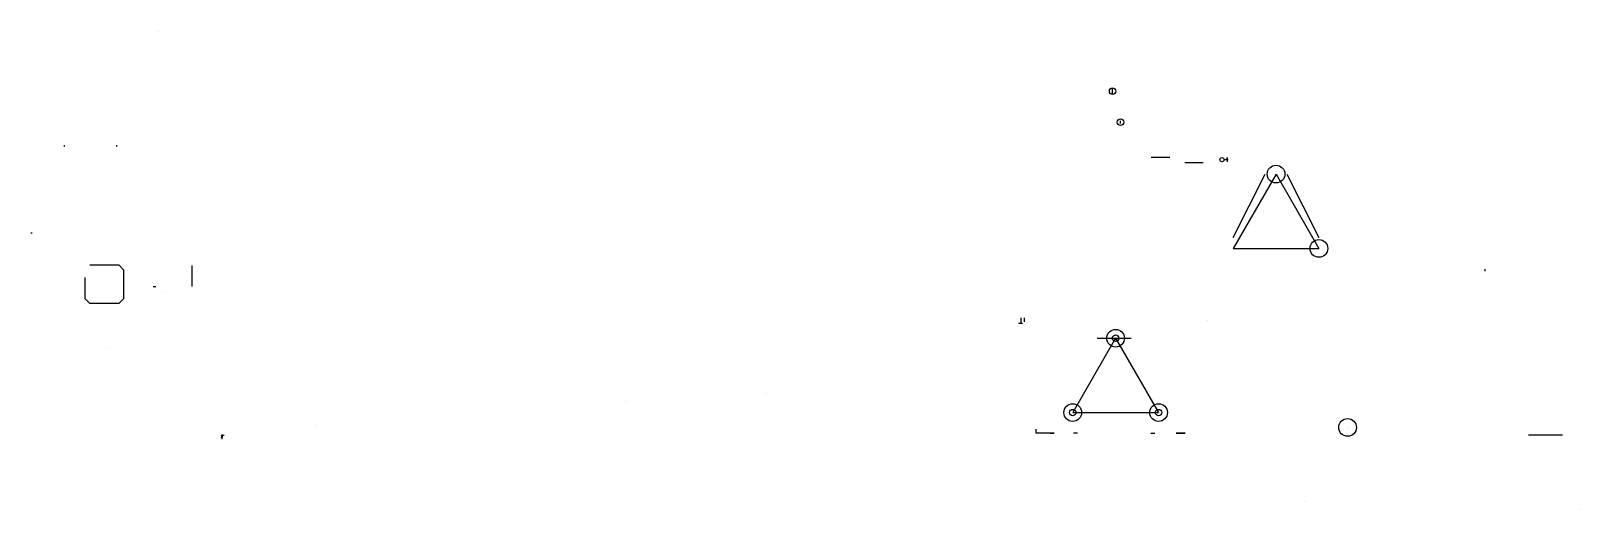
# Model space of a CAD drawing. Header units: millimetres. Extents: x -588 to 1335, y -362 to 232.
import ezdxf

# ---------------------------------------------------------------- set-up
doc = ezdxf.new("R2010")
doc.units = ezdxf.units.MM
doc.header["$MEASUREMENT"] = 0

# ---------------------------------------------------------------- blocks, each defined once
blk = doc.blocks.new('Component#36')
blk.add_line((0, 1.087, 0.079), (0, 1.087, 0.075))
blk = doc.blocks.new('Component#116')
blk.add_blockref('Component#36', (7.862, 0.791, 0.079))
blk = doc.blocks.new('Component#118')
blk.add_line((0.387, 0.553, 0.079), (0.385, 0.553, 0.079))
blk = doc.blocks.new('Component#110')
blk.add_blockref('Component#118', (0, 0, 0.591))

msp = doc.modelspace()

# ---------------------------------------------------------------- linework, layer by layer
for p, q in [((755.9, 154.1, 21.3), (755.9, 159.9, 21.3)), ((765.8, 116.6, 0), (765.8, 120.2, 0)), ((-546.2, 90, 42), (-546.2, 88, 42)), ((-481.2, 90, 42), (-481.2, 88, 42)), ((804, 75, 14), (827, 75, 14)), ((845.6, 68.1, 14), (868.6, 68.1, 14)), ((899.3, 71.8, -10), (894.3, 71.8, -10)), ((898.3, 71.8, -10), (898.3, 74.4, -10)), ((898.3, 74.4, -10), (898.3, 69.1, -10)), ((958.9, 53.9, 123.7), (905.5, -38.5, 123.7)), ((905.5, -25, 123.7), (945.4, 53.9, 123.7)), ((958.9, 53.9, 123.7), (1012.2, -38.5, 123.7)), ((958.9, 53.9, 123.7), (958.9, 53.9, 125.7)), ((972.4, 53.9, 123.7), (1012.2, -25, 123.7)), ((-587.5, -19.3, 0.1), (-586.2, -19.3, 0.1)), ((905.5, -38.5, 123.7), (1012.2, -38.5, 123.7)), ((905.5, -38.5, 123.7), (905.5, -38.5, 125.7)), ((1012.2, -38.5, 123.7), (1012.2, -38.5, 125.7)), ((-387.5, -76.4, 6.9), (-387.5, -59.6, 6.9)), ((-387.5, -76.4, 18.3), (-387.5, -76.4, 6.9)), ((-387.5, -86, 18.3), (-387.5, -76.4, 18.3)), ((1218.5, -66.9, -10), (1218.5, -64.4, -10)), ((-435.6, -86, 18.3), (-432.6, -86, 18.3)), ((-424.3, -92, 2), (-424.3, -92, 18.3)), ((643.9, -131.9, 66.6), (638.9, -131.9, 66.6)), ((642.4, -131.9, 66.6), (642.4, -124.9, 66.6)), ((645.9, -124.9, 66.6), (645.9, -129.9, 66.6)), ((759.7, -150.1, 65.5), (706.4, -242.5, 65.5)), ((736.9, -150.1, 2.5), (779.1, -150.1, 2.5)), ((759.7, -150.1, 2.5), (759.7, -150.1, 65.5)), ((759.7, -150.1, 65.5), (813.1, -242.5, 65.5)), ((-490.3, -163.5, 18.3), (-490.3, -163.5, 6.9)), ((326.2, -219.1, 63.1), (326.2, -219.1, 66.6)), ((706.4, -242.5, 65.5), (813.1, -242.5, 65.5)), ((661.2, -268.2, 66.6), (661.2, -263.2, 66.6)), ((666.2, -268.2, 66.6), (661.2, -268.2, 66.6)), ((661.2, -268.2, 66.6), (661.2, -268.2, 51.6)), ((661.2, -268.2, 51.6), (661.2, -268.2, 46.6)), ((661.2, -268.2, 66.6), (661.2, -268.2, 46.6)), ((683.3, -268.2, 46.6), (661.2, -268.2, 46.6)), ((678.3, -268.2, 66.6), (683.3, -268.2, 66.6)), ((683.3, -268.2, 66.6), (683.3, -268.2, 46.6)), ((712.5, -268.2, 66.6), (707.5, -268.2, 66.6)), ((707.5, -268.2, 66.6), (707.5, -268.2, 2.5)), ((803.5, -268.2, 66.6), (808.5, -268.2, 66.6)), ((808.5, -268.2, 66.6), (808.5, -268.2, 2.5)), ((1047.8, -261, 123.7), (1047.8, -261, 125.7)), ((-350.7, -273.5, 54.1), (-349.8, -270.4, 54.1)), ((-349.8, -270.4, 54.1), (-350.7, -270.4, 54.1)), ((-350.7, -270.4, 54.1), (-350.5, -275.4, 0)), ((-350.7, -270.4, 54.1), (-350.7, -273.5, 54.1)), ((-349.8, -273.3, 54.1), (-349.8, -270.4, 54.1)), ((-349.8, -270.4, 54.1), (-347.6, -270.4, 54.1)), ((1272.4, -270.1, 5), (1314.6, -270.1, 5)), ((1293.5, -270.1, 5), (1293.5, -270.1, 68)), ((1293.5, -270.1, 63), (1293.5, -270.1, 73)), ((994.5, -353.4, 123.7), (994.5, -353.4, 125.7)), ((1335.3, -362.4, 63), (1335.3, -362.4, 71)), ((1335.3, -362.4, 65), (1335.3, -362.4, 73))]:
    msp.add_line(p, q)
at = {"extrusion": (-5.55112e-17, -1, 0)}
msp.add_line((1282.5, -270.1, 69.1), (1304.5, -270.1, 69.1), dxfattribs=at)
at = {"elevation": 18.3}
msp.add_lwpolyline([(-514.4, -59.1), (-478.4, -59.1), (-472.4, -65.1), (-472.4, -74.7), (-472.4, -101.1), (-478.4, -107.1), (-514.4, -107.1), (-520.4, -101.1), (-520.4, -74.7)], dxfattribs=at)
for centre, radius in [((755.9, 157, 21.3), 4), ((765.8, 118.4, 0), 4), ((891.8, 71.8), 2.55), ((958.9, 53.9, 123.7), 11), ((1012.2, -38.5, 123.7), 11), ((759.7, -150.1, 65.5), 11), ((759.7, -150.1, 65.5), 4), ((706.4, -242.5, 65.5), 11), ((706.4, -242.5, 65.5), 4), ((813.1, -242.5, 65.5), 11), ((813.1, -242.5, 65.5), 4), ((1047.8, -261, 123.7), 11)]:
    msp.add_circle(centre, radius)
at = {"extrusion": (0, -1, 6.12323e-17)}
msp.add_circle((840.3, 33.6, 268.2), 5.6, dxfattribs=at)

# ---------------------------------------------------------------- block references
at = {"xscale": 25.116, "yscale": 25.116, "zscale": 25.116}
for name, p in [('Component#110', (-439.3, 217.5, 0)), ('Component#110', (748.7, 149.8, 0)), ('Component#116', (-46.6, -275.4, 0)), ('Component#116', (-430.3, -305.3, 0))]:
    msp.add_blockref(name, p, dxfattribs=at)
msp.add_blockref('Component#110', (873.4, -128.2, 59.6))

doc.saveas('drawing.dxf')
